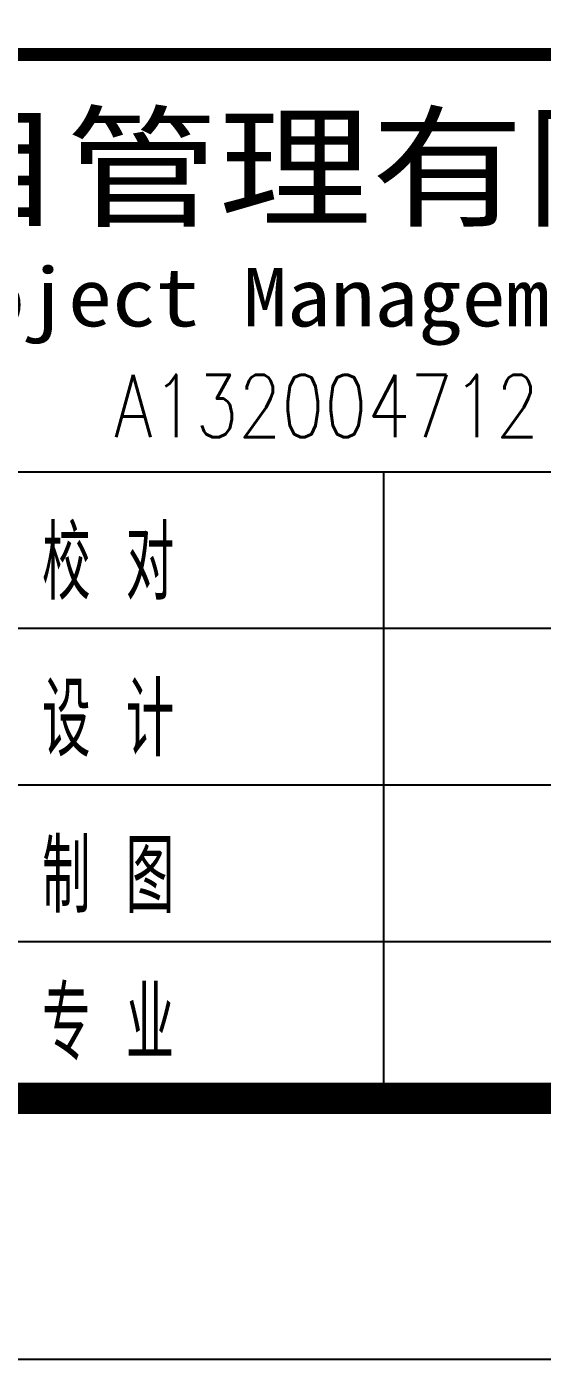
# Model space of a CAD drawing. Extents: x -2331248 to -1198620, y -977263 to -545844.
# Drawn here: x -2205758 to -2203781, y -765608 to -760501 of the extents above; entities that cross this region are included whole.
import ezdxf
from ezdxf.enums import TextEntityAlignment as Align

# ---------------------------------------------------------------- set-up
doc = ezdxf.new("R2010")
doc.units = 0
doc.header["$LTSCALE"] = 1000
doc.header["$MEASUREMENT"] = 0
doc.layers.get('0').update_dxf_attribs({"linetype": 'CONTINUOUS'})
doc.layers.add('PUB_TITLE', color=4, linetype='CONTINUOUS')
doc.layers.add('t图框', color=222, linetype='CONTINUOUS')
doc.styles.add('_TEL_DIM', font='SIMPLEX', dxfattribs={"width": 0.8, "height": 3.5, "bigfont": 'HZTXT'})
doc.styles.add('房间名称', font='SIMPLEX', dxfattribs={"width": 0.7, "bigfont": '0HZTXT'})
doc.styles.add('黑体', font='SIMHEI.TTF', dxfattribs={"width": 1.4})

# ---------------------------------------------------------------- blocks, each defined once
blk = doc.blocks.new('ASDDA')
at = {"layer": 't图框'}
for p, q in [((-273365.6, 3065618.5), (-295865.6, 3065618.5)), ((-273365.6, 3064018.5), (-295865.6, 3064018.5)), ((-287615.6, 3064018.5), (-287615.6, 3061618.5)), ((-283365.6, 3063418.5), (-295865.6, 3063418.5)), ((-283365.6, 3062818.5), (-295865.6, 3062818.5)), ((-283365.6, 3062218.5), (-295865.6, 3062218.5)), ((-315865.6, 3061618.4), (-273365.6, 3061618.4))]:
    blk.add_line(p, q, dxfattribs=at)
at = {"layer": 't图框', "const_width": 50}
blk.add_lwpolyline([(-295865.6, 3061618.5), (-295865.6, 3065618.5), (-273365.6, 3065618.5)], dxfattribs=at)
at = {"style": '房间名称', "width": 0.7}
for s, p in [('校 对', (-288923.9, 3063529.2)), ('设 计', (-288923.9, 3062929.2)), ('制 图', (-288923.9, 3062329.2)), ('专 业', (-288923.9, 3061764.5))]:
    blk.add_text(s, height=280, dxfattribs=at).set_placement(p)
at = {"layer": 't图框'}
for s, height, style, width, p in [('江苏华电项目管理有限公司', 373.418, '黑体', 1.15, (-292347.7, 3064998.7)), ('A132004712', 240, '_TEL_DIM', 0.8, (-288648.6, 3064151.8))]:
    blk.add_text(s, height=height, dxfattribs=dict(at, style=style, width=width)).set_placement(p)
at = {"layer": 't图框', "style": '黑体', "width": 1.1}
blk.add_text('Jiangsu Huadian Project Management Co. Ltd ', height=224.051, dxfattribs=at).set_placement((-288572.2, 3064688.9), align=Align.MIDDLE_CENTER)

msp = doc.modelspace()

# ---------------------------------------------------------------- linework, layer by layer
at = {"layer": 'PUB_TITLE'}
msp.add_lwpolyline([(-2273240.2, -765608.1), (-2273240.2, -706208.1), (-2189140.2, -706208.1), (-2189140.2, -765608.1)], close=True, dxfattribs=at)
at = {"layer": 'PUB_TITLE', "const_width": 120}
msp.add_lwpolyline([(-2270740.2, -707208.1), (-2190140.2, -707208.1), (-2190140.2, -764608.1), (-2270740.2, -764608.1)], close=True, dxfattribs=at)

# ---------------------------------------------------------------- block references
at = {"lineweight": -3, "xscale": 1.000013566343114, "yscale": 1.000013566634152, "zscale": 1.000013566083812}
msp.add_blockref('ASDDA', (-1916770.9, -3826268), dxfattribs=at)

doc.saveas('drawing.dxf')
